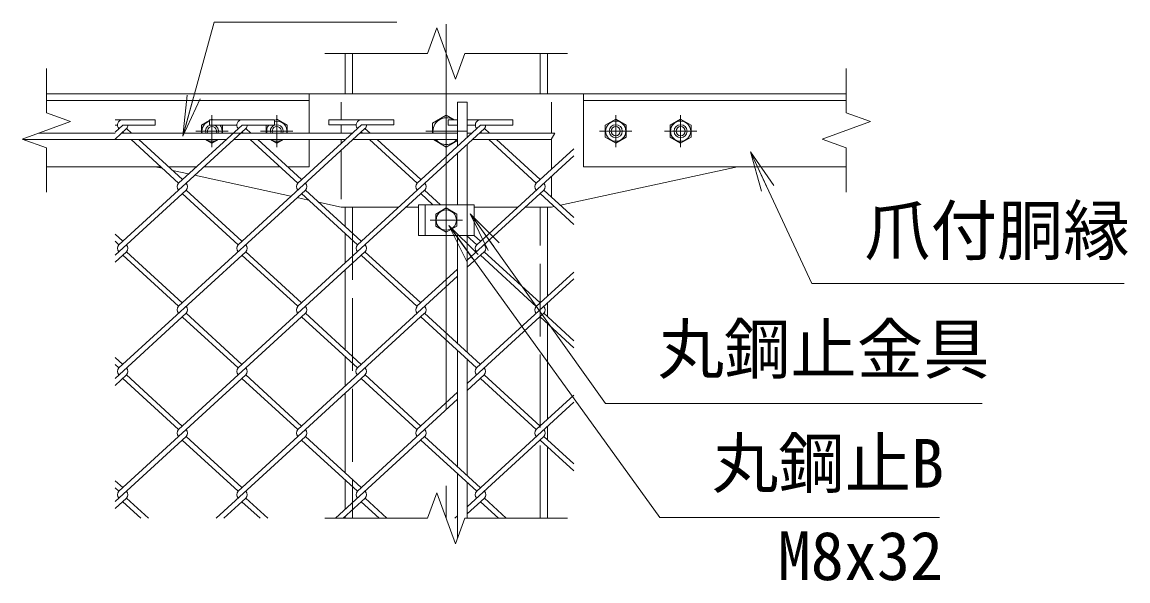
# Model space of a CAD drawing. Units: millimetres, scale not verified. Extents: x -10500 to 10500, y -7425 to 7425.
# Drawn here: x 2525 to 5260, y 3727 to 5110 of the extents above; entities that cross this region are included whole.
import ezdxf
from ezdxf.enums import TextEntityAlignment as Align

# ---------------------------------------------------------------- set-up
doc = ezdxf.new("R2010")
doc.units = ezdxf.units.MM
doc.header["$LTSCALE"] = 30
doc.linetypes.add('DASHED', pattern=[7.5, 6, -1.5])
doc.linetypes.add('USER1', pattern=[50.8, 31.75, -6.35, 6.35, -6.35])
for name, color, linetype, lineweight in [('0-0_D-STR1', 1, 'Continuous', 18), ('0-1_D-BMK', 2, 'USER1', 13), ('0-3_D-STR3', 3, 'Continuous', 13), ('0-4_D-STR-DIM', 7, 'Continuous', 13), ('0-5_0', 7, 'Continuous', 18), ('0-7_D-STR-TXT', 7, 'Continuous', 13), ('0-8_D-STR2', 7, 'Continuous', 13)]:
    doc.layers.add(name, color=color, linetype=linetype, lineweight=lineweight)
doc.styles.add('ＭＳ ゴシック', font='')
doc.styles.get('ＭＳ ゴシック').set_extended_font_data('MS Gothic')

# ---------------------------------------------------------------- blocks, each defined once
blk = doc.blocks.new('_Open')
at = {"layer": '0-5_0'}
blk.add_line((-30, 5), (0, 0), dxfattribs=at)
blk.add_lwpolyline([(-30, -5), (0, 0), (-30, 0)], dxfattribs=at)

msp = doc.modelspace()

# ---------------------------------------------------------------- linework, layer by layer
at = {"layer": '0-0_D-STR1'}
for p, q in [((3324.2, 5031.64), (3324.2, 4931.64)), ((3824.2, 4931.64), (3824.2, 5031.64)), ((3235.08, 4931.64), (2585.08, 4931.64)), ((3235.08, 4931.64), (3235.08, 4834.64)), ((3913.33, 4931.64), (3913.33, 4751.64)), ((3913.33, 4931.64), (4563.33, 4931.64)), ((3235.08, 4915.64), (2585.08, 4915.64)), ((3913.33, 4915.64), (4563.33, 4915.64)), ((3235.08, 4818.64), (3235.08, 4751.64)), ((2867.71, 4751.64), (2585.08, 4751.64)), ((2956.44, 4751.64), (2886.66, 4751.64)), ((3162.62, 4751.64), (2974.91, 4751.64)), ((3235.08, 4751.64), (3181.57, 4751.64)), ((3913.33, 4751.64), (4563.33, 4751.64)), ((3324.2, 4651.64), (3324.2, 4603.57)), ((3824.2, 4431.13), (3824.2, 4651.64)), ((3324.2, 4586.21), (3324.2, 4513.87)), ((3324.2, 4496.51), (3324.2, 4298.66)), ((3824.2, 4380.92), (3824.2, 4414.2)), ((3824.2, 4126.17), (3824.2, 4363.56)), ((3324.2, 4281.3), (3324.2, 4208.91)), ((3324.2, 4191.55), (3324.2, 3993.7)), ((3824.2, 4075.96), (3824.2, 4108.81)), ((3824.2, 3881.64), (3824.2, 4058.6)), ((3324.2, 3976.34), (3324.2, 3903.95)), ((3324.2, 3886.59), (3324.2, 3881.64))]:
    msp.add_line(p, q, dxfattribs=at)
at = {"layer": '0-0_D-STR1', "linetype": 'DASHED'}
for p, q in [((3342.2, 5031.64), (3342.2, 4931.64)), ((3806.2, 4931.64), (3806.2, 5031.64)), ((3342.2, 4651.64), (3342.2, 3881.64)), ((3806.2, 3881.64), (3806.2, 4651.64))]:
    msp.add_line(p, q, dxfattribs=at)
at = {"layer": '0-1_D-BMK'}
for p, q in [((3574.2, 5104.66), (3574.2, 3881.64)), ((2994.71, 4799.64), (2994.71, 4879.64)), ((3155.08, 4799.64), (3155.08, 4879.64)), ((3993.33, 4799.64), (3993.33, 4879.64)), ((4153.7, 4799.64), (4153.7, 4879.64)), ((2954.71, 4839.64), (3034.71, 4839.64)), ((3115.08, 4839.64), (3195.08, 4839.64)), ((3625.2, 4839.64), (3523.2, 4839.64)), ((4033.33, 4839.64), (3953.33, 4839.64)), ((4193.7, 4839.64), (4113.7, 4839.64)), ((3534.2, 4619.64), (3614.2, 4619.64))]:
    msp.add_line(p, q, dxfattribs=at)
at = {"layer": '0-3_D-STR3'}
for p, q in [((2854.2, 4931.64), (4294.2, 4931.64)), ((3314.2, 4911.64), (3314.2, 4867.78)), ((3602.2, 4911.64), (3626.2, 4911.64)), ((3602.2, 4802.9), (3602.2, 4911.64)), ((3626.2, 4824.89), (3626.2, 4911.64)), ((3834.2, 4911.64), (3834.2, 4834.64)), ((2991.12, 4867.58), (2994.71, 4869.66)), ((2994.71, 4869.66), (2998.31, 4867.58)), ((3149, 4866.15), (3155.08, 4869.66)), ((3155.08, 4869.66), (3181.08, 4854.65)), ((3574.2, 4878.9), (3593.8, 4867.58)), ((3993.33, 4869.66), (3967.33, 4854.65)), ((4019.33, 4854.65), (3993.33, 4869.66)), ((4153.7, 4869.66), (4127.7, 4854.65)), ((4179.7, 4854.65), (4153.7, 4869.66)), ((2968.71, 4854.65), (2989, 4866.36)), ((2968.71, 4834.64), (2968.71, 4854.65)), ((3020.48, 4854.78), (3020.71, 4854.65)), ((3020.71, 4854.65), (3020.71, 4834.64)), ((3129.08, 4854.65), (3129.31, 4854.78)), ((3129.08, 4834.64), (3129.08, 4854.65)), ((3181.08, 4854.65), (3181.08, 4834.64)), ((3314.2, 4854.98), (3314.2, 4834.64)), ((3967.33, 4854.65), (3967.33, 4824.63)), ((4019.33, 4824.63), (4019.33, 4854.65)), ((4127.7, 4854.65), (4127.7, 4824.63)), ((4179.7, 4824.63), (4179.7, 4854.65)), ((3029.56, 4818.64), (2528.46, 4818.64)), ((2755.08, 4834.64), (2565.84, 4834.64)), ((3341.93, 4834.64), (2771.05, 4834.64)), ((2994.71, 4809.61), (2979.08, 4818.64)), ((3010.34, 4818.64), (2994.71, 4809.61)), ((3324.47, 4818.64), (3048.03, 4818.64)), ((3155.08, 4809.61), (3139.45, 4818.64)), ((3170.7, 4818.64), (3155.08, 4809.61)), ((3314.2, 4818.64), (3314.2, 4809.23)), ((3602.2, 4818.64), (3342.94, 4818.64)), ((3602.2, 4834.64), (3360.4, 4834.64)), ((3574.2, 4800.38), (3542.58, 4818.64)), ((3602.2, 4816.54), (3574.2, 4800.38)), ((3636.84, 4834.64), (3626.2, 4834.64)), ((3833.27, 4818.64), (3638.32, 4818.64)), ((3842.51, 4834.64), (3655.79, 4834.64)), ((3834.2, 4820.25), (3834.2, 4745.25)), ((3967.33, 4824.63), (3993.33, 4809.61)), ((3993.33, 4809.61), (4019.33, 4824.63)), ((4127.7, 4824.63), (4153.7, 4809.61)), ((4153.7, 4809.61), (4179.7, 4824.63)), ((3314.2, 4792.3), (3314.2, 4671.64)), ((3626.2, 4657.64), (3626.2, 4807.53)), ((3602.2, 4657.64), (3602.2, 4785.54)), ((2854.2, 4751.64), (2871.91, 4747.79)), ((2896.75, 4742.39), (2936.84, 4733.67)), ((3856.33, 4656.45), (4294.2, 4751.64)), ((2951.77, 4730.43), (3190.13, 4678.61)), ((3834.2, 4727.89), (3834.2, 4676.72)), ((3205.44, 4675.28), (3233.71, 4669.13)), ((3258.55, 4663.74), (3314.2, 4651.64)), ((3314.2, 4651.64), (3456.08, 4651.64)), ((3474.55, 4651.64), (3505.4, 4651.64)), ((3505.4, 4657.64), (3643, 4657.64)), ((3505.4, 4657.64), (3505.4, 4581.64)), ((3548.2, 4634.65), (3574.2, 4649.66)), ((3574.2, 4649.66), (3600.2, 4634.65)), ((3643, 4657.64), (3643, 4581.64)), ((3643, 4651.64), (3750.99, 4651.64)), ((3769.46, 4651.64), (3834.2, 4651.64)), ((3834.2, 4651.64), (3841.01, 4653.12)), ((3548.2, 4604.63), (3548.2, 4634.65)), ((3600.2, 4634.65), (3600.2, 4604.63)), ((3574.2, 4589.61), (3548.2, 4604.63)), ((3600.2, 4604.63), (3574.2, 4589.61)), ((3505.4, 4581.64), (3643, 4581.64)), ((3602.2, 4314.11), (3602.2, 4581.64)), ((3626.2, 4292.12), (3626.2, 4579.72)), ((3602.2, 4009.2), (3602.2, 4296.75)), ((3626.2, 3987.2), (3626.2, 4274.76)), ((3602.2, 3831.71), (3602.2, 3991.83)), ((3626.2, 3881.64), (3626.2, 3969.84))]:
    msp.add_line(p, q, dxfattribs=at)
at = {"layer": '0-3_D-STR3', "linetype": 'DASHED'}
for p, q in [((3522.2, 4657.64), (3522.2, 4581.64)), ((3626.2, 4657.64), (3626.2, 4581.64))]:
    msp.add_line(p, q, dxfattribs=at)
at = {"layer": '0-3_D-STR3'}
msp.add_lwpolyline([(3540.2, 4834.64), (3540.2, 4859.27), (3574.2, 4878.9)], dxfattribs=at)
for centre, radius in [((3993.33, 4839.64), 25), ((3993.33, 4839.64), 16), ((3993.33, 4839.64), 11.2), ((4153.7, 4839.64), 25), ((4153.7, 4839.64), 16), ((4153.7, 4839.64), 11.2), ((3574.2, 4619.64), 25)]:
    msp.add_circle(centre, radius, dxfattribs=at)
for centre, radius, start, end in [((3574.2, 4839.64), 33, 57.87216, 188.71474), ((2994.71, 4839.64), 25, 103.19606, 191.53696), ((2994.71, 4839.64), 16, 108.79877, 198.20996), ((2994.71, 4839.64), 11.2, 333.48523, 206.51477), ((2994.71, 4839.64), 16, 341.79004, 71.20123), ((2994.71, 4839.64), 25, 348.46304, 37.29075), ((3155.08, 4839.64), 25, 142.70925, 191.53696), ((3155.08, 4839.64), 16, 341.79004, 198.20996), ((3155.08, 4839.64), 11.2, 333.48523, 206.51477), ((3155.08, 4839.64), 25, 348.46304, 104.06039), ((2994.71, 4839.64), 25, 237.14012, 302.85988), ((3155.08, 4839.64), 25, 237.14012, 302.85988), ((3574.2, 4839.64), 33, 219.5212, 320.4788)]:
    msp.add_arc(centre, radius, start, end, dxfattribs=at)
at = {"layer": '0-4_D-STR-DIM'}
for p, q in [((3551.12, 5095.07), (3528.03, 5031.64)), ((3597.29, 4968.21), (3551.12, 5095.07)), ((3274.2, 5031.64), (3528.03, 5031.64)), ((3620.38, 5031.64), (3597.29, 4968.21)), ((3620.38, 5031.64), (3874.2, 5031.64)), ((2585.08, 4994.64), (2585.08, 4885.24)), ((4563.33, 4994.64), (4563.33, 4885.24)), ((2585.08, 4885.24), (2644.98, 4863.44)), ((4563.33, 4885.24), (4623.24, 4863.44)), ((2644.98, 4863.44), (2525.17, 4819.83)), ((4623.24, 4863.44), (4503.42, 4819.83)), ((2525.17, 4819.83), (2585.08, 4798.03)), ((3842.51, 4834.64), (3833.27, 4818.64)), ((4503.42, 4819.83), (4563.33, 4798.03)), ((2585.08, 4798.03), (2585.08, 4688.64)), ((4563.33, 4798.03), (4563.33, 4688.64)), ((3551.12, 3945.07), (3528.03, 3881.64)), ((3597.29, 3818.21), (3551.12, 3945.07)), ((3274.2, 3881.64), (3528.03, 3881.64)), ((3620.38, 3881.64), (3597.29, 3818.21)), ((3620.38, 3881.64), (3874.2, 3881.64))]:
    msp.add_line(p, q, dxfattribs=at)
at = {"layer": '0-7_D-STR-TXT'}
for points in [[(3452.09, 5109.53), (2999.91, 5109.53), (2923.32, 4829.46)], [(5250.71, 4462.69), (4478.09, 4462.69), (4327.55, 4787.06)], [(4899.85, 4165.84), (3967.97, 4165.84), (3634.51, 4633.64)], [(4794.08, 3883.63), (4102.05, 3883.63), (3581.85, 4604.3)]]:
    msp.add_lwpolyline(points, dxfattribs=at)
at = {"layer": '0-8_D-STR2'}
for p, q in [((3284.13, 4867.78), (3444.13, 4867.78)), ((3284.13, 4854.98), (3284.13, 4867.78)), ((2755.08, 4867.58), (2854.09, 4867.58)), ((2774.09, 4854.78), (2755.08, 4837.36)), ((2755.08, 4854.78), (2761.24, 4854.78)), ((2783.57, 4846.1), (2755.08, 4820)), ((3078.24, 4846.32), (2764.41, 4558.74)), ((2796.08, 4834.64), (2783.57, 4846.1)), ((3069, 4854.78), (2912.07, 4710.98)), ((2989, 4867.58), (3149, 4867.58)), ((2989, 4854.78), (2989, 4867.58)), ((2989, 4854.78), (3056.15, 4854.78)), ((3373.15, 4846.32), (3059.32, 4558.74)), ((3069, 4854.78), (3149, 4854.78)), ((3090.99, 4834.64), (3078.24, 4846.32)), ((3149, 4854.78), (3149, 4867.58)), ((3364.13, 4854.98), (3206.99, 4710.98)), ((3284.13, 4854.98), (3351.29, 4854.98)), ((3668.3, 4846.1), (3354.44, 4558.5)), ((3385.9, 4834.64), (3373.15, 4846.32)), ((3658.83, 4854.78), (3501.9, 4710.98)), ((3578.83, 4867.58), (3602.2, 4867.58)), ((3578.83, 4854.78), (3578.83, 4867.58)), ((3578.83, 4854.78), (3602.2, 4854.78)), ((3626.2, 4867.58), (3738.83, 4867.58)), ((3626.2, 4854.78), (3645.98, 4854.78)), ((3658.83, 4854.78), (3738.83, 4854.78)), ((3680.81, 4834.64), (3668.3, 4846.1)), ((3738.83, 4854.78), (3738.83, 4867.58)), ((2777.13, 4834.64), (2774.09, 4837.42)), ((2912.07, 4710.98), (2794.59, 4818.64)), ((2921.55, 4719.66), (2813.54, 4818.64)), ((3072.04, 4834.64), (3068.77, 4837.64)), ((3206.99, 4710.98), (3089.5, 4818.64)), ((3216.46, 4719.66), (3108.45, 4818.64)), ((3366.95, 4834.64), (3363.68, 4837.64)), ((3501.9, 4710.98), (3384.41, 4818.64)), ((3511.37, 4719.66), (3403.36, 4818.64)), ((3661.86, 4834.64), (3658.83, 4837.42)), ((3796.81, 4710.98), (3679.33, 4818.64)), ((3806.28, 4719.66), (3698.27, 4818.64)), ((3889.49, 4795.91), (3796.81, 4710.98)), ((3889.49, 4778.55), (3649.35, 4558.5)), ((2930.78, 4693.84), (2755.08, 4532.83)), ((3225.7, 4693.84), (2911.86, 4406.26)), ((3059.32, 4558.74), (2921.33, 4685.18)), ((3068.79, 4567.42), (2930.81, 4693.86)), ((3520.61, 4693.84), (3206.77, 4406.26)), ((3354.44, 4558.5), (3216.22, 4685.16)), ((3363.91, 4567.19), (3225.7, 4693.84)), ((3541.17, 4657.64), (3511.13, 4685.16)), ((3560.12, 4657.64), (3520.61, 4693.84)), ((3815.52, 4693.84), (3626.2, 4520.37)), ((3889.49, 4608.69), (3806.04, 4685.16)), ((3889.49, 4626.05), (3815.52, 4693.84)), ((2773.88, 4567.42), (2755.08, 4584.65)), ((2764.41, 4558.74), (2755.08, 4567.29)), ((3649.35, 4558.5), (3624.11, 4581.64)), ((3658.83, 4567.19), (3643.05, 4581.64)), ((2783.35, 4541.38), (2755.08, 4515.47)), ((3078.26, 4541.38), (2764.41, 4253.78)), ((2921.33, 4414.94), (2783.35, 4541.38)), ((3373.15, 4541.36), (3059.32, 4253.78)), ((3216.25, 4414.94), (3078.26, 4541.38)), ((3511.13, 4414.92), (3373.15, 4541.36)), ((3668.06, 4541.36), (3626.2, 4503.01)), ((3806.28, 4414.71), (3668.06, 4541.36)), ((2911.86, 4406.26), (2773.88, 4532.7)), ((3206.77, 4406.26), (3068.79, 4532.7)), ((3501.66, 4406.24), (3364.5, 4531.92)), ((3796.81, 4406.03), (3658.59, 4532.68)), ((3602.2, 4498.37), (3501.66, 4406.24)), ((3889.49, 4490.96), (3796.81, 4406.03)), ((3602.2, 4481.01), (3354.23, 4253.78)), ((3889.49, 4474.03), (3649.12, 4253.76)), ((2930.81, 4388.9), (2755.08, 4227.88)), ((3225.72, 4388.9), (2911.86, 4101.31)), ((3059.32, 4253.78), (2922.16, 4379.47)), ((3068.79, 4262.47), (2930.81, 4388.9)), ((3520.61, 4388.88), (3206.77, 4101.31)), ((3354.23, 4253.78), (3216.25, 4380.22)), ((3363.7, 4262.47), (3225.72, 4388.9)), ((3649.12, 4253.76), (3511.13, 4380.2)), ((3658.59, 4262.44), (3520.61, 4388.88)), ((3815.52, 4388.88), (3626.2, 4215.41)), ((3889.49, 4303.73), (3806.04, 4380.2)), ((3889.49, 4321.1), (3815.52, 4388.88)), ((2773.88, 4262.47), (2755.08, 4279.69)), ((2764.4, 4253.79), (2755.08, 4262.33)), ((2783.35, 4236.42), (2755.08, 4210.51)), ((3078.26, 4236.42), (2764.41, 3948.83)), ((2911.86, 4101.31), (2773.88, 4227.74)), ((2921.33, 4109.99), (2783.35, 4236.43)), ((3373.17, 4236.42), (3059.32, 3948.83)), ((3206.77, 4101.31), (3068.79, 4227.74)), ((3216.25, 4109.99), (3078.26, 4236.42)), ((3501.68, 4101.31), (3363.7, 4227.74)), ((3511.16, 4109.99), (3373.17, 4236.42)), ((3668.06, 4236.4), (3626.2, 4198.05)), ((3796.81, 4101.07), (3658.59, 4227.72)), ((3806.28, 4109.75), (3668.06, 4236.4)), ((3602.2, 4193.42), (3501.68, 4101.31)), ((3889.49, 4186), (3796.81, 4101.07)), ((3602.2, 4176.05), (3354.23, 3948.83)), ((3889.49, 4168.64), (3649.38, 3948.61)), ((2930.81, 4083.94), (2755.08, 3922.92)), ((3059.32, 3948.83), (2921.33, 4075.26)), ((3068.79, 3957.51), (2930.81, 4083.94)), ((3225.72, 4083.94), (3004.94, 3881.64)), ((3354.23, 3948.83), (3216.25, 4075.26)), ((3363.7, 3957.51), (3225.72, 4083.94)), ((3520.63, 4083.94), (3299.85, 3881.64)), ((3649.38, 3948.61), (3511.16, 4075.26)), ((3658.85, 3957.29), (3520.63, 4083.94)), ((3815.75, 4083.71), (3626.2, 3910.02)), ((3889.49, 3998.78), (3806.28, 4075.03)), ((3889.49, 4016.14), (3815.75, 4083.71)), ((2773.88, 3957.51), (2755.08, 3974.74)), ((2764.41, 3948.83), (2755.08, 3957.38)), ((2783.35, 3931.47), (2755.08, 3905.56)), ((2818.78, 3881.64), (2773.88, 3922.78)), ((2837.73, 3881.64), (2783.35, 3931.47)), ((3078.26, 3931.47), (3023.88, 3881.64)), ((3113.7, 3881.64), (3068.79, 3922.78)), ((3132.64, 3881.64), (3078.26, 3931.47)), ((3373.17, 3931.47), (3318.8, 3881.64)), ((3408.61, 3881.64), (3363.7, 3922.78)), ((3427.55, 3881.64), (3373.17, 3931.47)), ((3668.32, 3931.25), (3626.2, 3892.65)), ((3703.52, 3881.64), (3658.85, 3922.57)), ((3722.46, 3881.64), (3668.32, 3931.25)), ((3602.2, 3888.02), (3595.23, 3881.64))]:
    msp.add_line(p, q, dxfattribs=at)
for points in [[(3364.13, 4854.98), (3444.13, 4854.98), (3444.13, 4867.78)], [(2774.09, 4854.78), (2854.09, 4854.78), (2854.09, 4867.58)]]:
    msp.add_lwpolyline(points, dxfattribs=at)
for centre, start, end in [((3364.13, 4854.98), 85, 222.5), ((2774.09, 4854.78), 95, 222.5), ((2774.09, 4854.78), 317.5, 0), ((3069, 4854.78), 85, 222.5), ((3069, 4854.78), 317.5, 0), ((3363.91, 4854.78), 317.5, 0.89905), ((3658.83, 4854.78), 95, 222.5), ((3658.83, 4854.78), 317.5, 0), ((2921.55, 4702.3), 137.5, 222.5), ((2921.55, 4702.3), 317.5, 42.5), ((3216.46, 4702.3), 137.5, 222.5), ((3216.46, 4702.3), 317.5, 42.5), ((3511.37, 4702.3), 137.5, 222.5), ((3511.37, 4702.3), 317.5, 42.5), ((3806.28, 4702.3), 137.5, 222.5), ((3806.28, 4702.3), 317.5, 42.5), ((2774.09, 4549.82), 137.5, 222.5), ((2774.09, 4549.82), 317.5, 42.5), ((3069, 4549.82), 137.5, 222.5), ((3069, 4549.82), 317.5, 42.5), ((3363.91, 4549.82), 137.5, 222.5), ((3363.91, 4549.82), 317.5, 42.5), ((3658.83, 4549.82), 137.5, 222.5), ((3658.83, 4549.82), 317.5, 42.5), ((2921.33, 4397.58), 137.5, 222.5), ((2921.33, 4397.58), 317.5, 42.5), ((3216.46, 4397.34), 137.5, 222.5), ((3216.46, 4397.34), 317.5, 42.5), ((3511.37, 4397.34), 137.5, 222.5), ((3511.37, 4397.34), 317.5, 42.5), ((3806.28, 4397.34), 137.5, 222.5), ((3806.28, 4397.34), 317.5, 42.5), ((2773.86, 4245.08), 137.5, 222.5), ((2773.86, 4245.08), 317.5, 42.5), ((3068.77, 4245.08), 137.5, 222.5), ((3068.77, 4245.08), 317.5, 42.5), ((3363.68, 4245.08), 137.5, 222.5), ((3363.68, 4245.08), 317.5, 42.5), ((3658.59, 4245.08), 137.5, 222.5), ((3658.59, 4245.08), 317.5, 42.5), ((2921.33, 4092.63), 137.5, 222.5), ((2921.33, 4092.63), 317.5, 42.5), ((3216.46, 4092.39), 137.5, 222.5), ((3216.46, 4092.39), 317.5, 42.5), ((3511.37, 4092.39), 137.5, 222.5), ((3511.37, 4092.39), 317.5, 42.5), ((3806.28, 4092.39), 137.5, 222.5), ((3806.28, 4092.39), 317.5, 42.5), ((2774.12, 3939.93), 137.5, 222.5), ((2774.12, 3939.93), 317.5, 42.5), ((3069.03, 3939.93), 137.5, 222.5), ((3069.03, 3939.93), 317.5, 42.5), ((3363.94, 3939.93), 137.5, 222.5), ((3363.94, 3939.93), 317.5, 42.5), ((3658.85, 3939.93), 137.5, 222.5), ((3658.85, 3939.93), 317.5, 42.5)]:
    msp.add_arc(centre, 12.85, start, end, dxfattribs=at)

# ---------------------------------------------------------------- block references
at = {"layer": '0-7_D-STR-TXT', "xscale": 3.333333, "yscale": 3.333333}
for p, rotation in [((2922.79, 4827.53), 254.70628), ((4326.71, 4788.87), 114.89636), ((3633.34, 4635.26), 125.48273), ((3580.68, 4605.93), 125.82258)]:
    msp.add_blockref('_Open', p, dxfattribs=dict(at, rotation=rotation))

# ---------------------------------------------------------------- texts
at = {"layer": '0-7_D-STR-TXT', "style": 'ＭＳ ゴシック'}
for s, p in [('爪付胴縁', (4607.94, 4497.65)), ('丸鋼止金具', (4097.18, 4203.97)), ('丸鋼止B', (4231.27, 3921.44)), ('M8x32', (4393.7, 3692.61))]:
    msp.add_text(s, height=120.3, dxfattribs=at).set_placement(p, align=Align.BOTTOM_LEFT)

doc.saveas('drawing.dxf')
